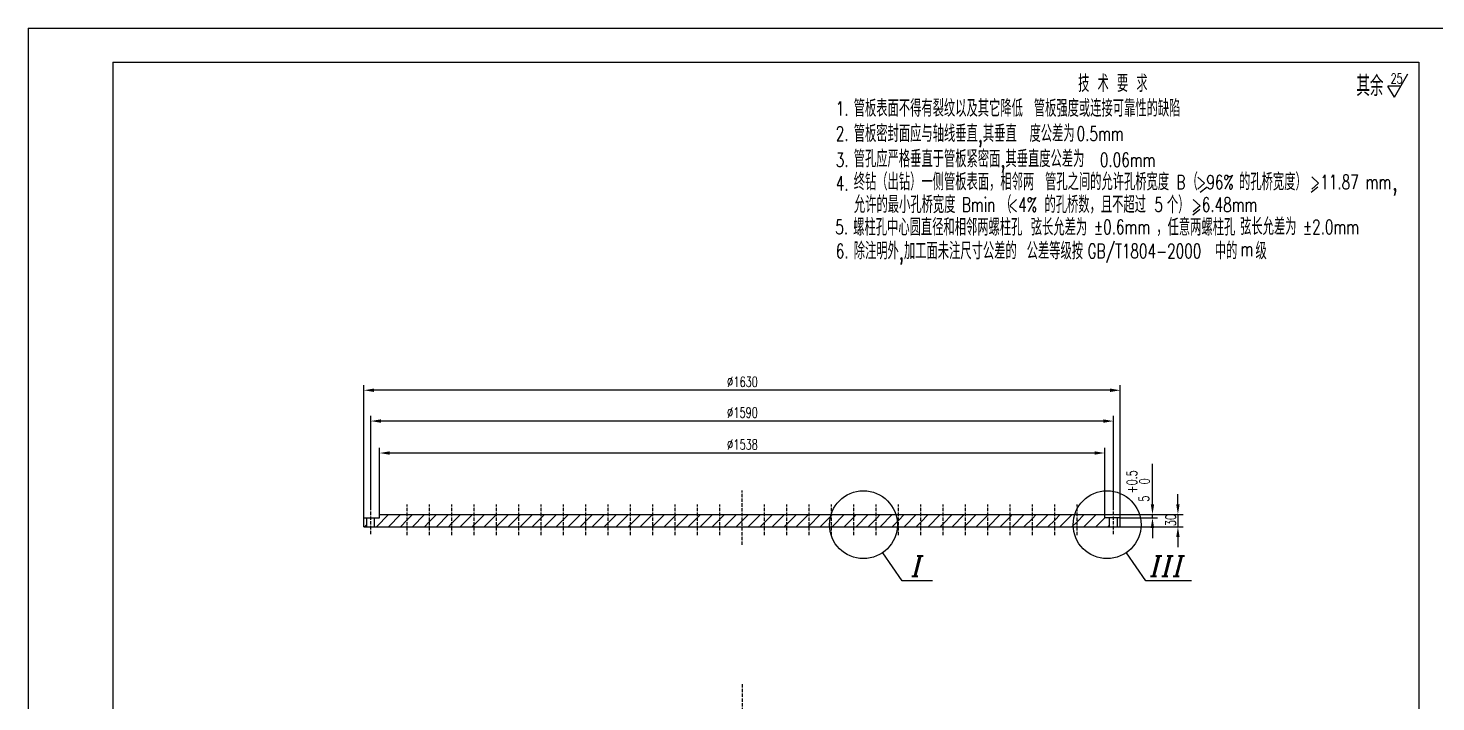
# Model space of a CAD drawing. Header units: millimetres. Extents: x 1545 to 36024, y 3418 to 15628.
# Drawn here: x 18976 to 23126, y 13643 to 15628 of the extents above; entities that cross this region are included whole.
import ezdxf
from ezdxf.enums import TextEntityAlignment as Align

# ---------------------------------------------------------------- set-up
doc = ezdxf.new("R2010")
doc.units = ezdxf.units.MM
doc.linetypes.add('DASHDOT-M', pattern=[36, 30, -3, 0, -3])
doc.linetypes.add('DASHDOT-S', pattern=[14, 10, -2, 0, -2])
for name, color, linetype in [('CDR_DIM', 7, 'Continuous'), ('CDR_DWG1', 1, 'Continuous'), ('CDR_DWG3', 3, 'DASHDOT-M'), ('CDR_TEXT', 7, 'Continuous')]:
    doc.layers.add(name, color=color, linetype=linetype)
doc.styles.add('HZ', font='simplex.shx', dxfattribs={"width": 0.7, "height": 30, "bigfont": 'HZ.shx'})
doc.styles.add('ITALICC', font='italicc')

msp = doc.modelspace()

# ---------------------------------------------------------------- linework, layer by layer
for p, q in [((23003.7, 15424.5), (23043.4, 15493.3)), ((23003.7, 15424.5), (22984.7, 15457.5)), ((23022.8, 15457.5), (22984.7, 15457.5))]:
    msp.add_line(p, q)
at = {"layer": 'CDR_DIM'}
for p, q in [((22431.1, 15144.5), (22451.6, 15160.8)), ((22757.9, 15144.5), (22778.4, 15160.8)), ((22409.5, 15078.4), (22430, 15094.7))]:
    msp.add_line(p, q, dxfattribs=at)
at = {"layer": 'CDR_DIM', "color": 0, "linetype": 'Continuous'}
for p, q in [((19965.7, 14184.9), (19965.7, 14576)), ((22195.7, 14184.9), (22195.7, 14576)), ((22165.7, 14561), (19995.7, 14561)), ((19985.7, 14209.8), (19985.7, 14485.2)), ((22175.7, 14209.8), (22175.7, 14485.2)), ((22145.7, 14470.2), (20015.7, 14470.2)), ((20011.7, 14194.9), (20011.7, 14391.1)), ((22119.7, 14376.1), (20041.7, 14376.1)), ((22149.7, 14194.9), (22149.7, 14391.1)), ((22290.5, 14224.9), (22290.5, 14343.8)), ((22365.5, 14224.9), (22365.5, 14254.9)), ((20002.5, 14158.9), (20038.5, 14194.9)), ((20037.9, 14158.9), (20073.9, 14194.9)), ((20093.5, 14179.1), (20109.2, 14194.9)), ((20108.6, 14158.9), (20144.6, 14194.9)), ((20159.3, 14174.2), (20180, 14194.9)), ((20179.3, 14158.9), (20215.3, 14194.9)), ((20225.1, 14169.3), (20250.7, 14194.9)), ((20250, 14158.9), (20286, 14194.9)), ((20290.9, 14164.4), (20321.4, 14194.9)), ((20320.7, 14158.9), (20356.7, 14194.8)), ((20356.7, 14194.8), (20356.7, 14194.9)), ((20356.7, 14159.5), (20392.1, 14194.9)), ((20422.5, 14190), (20427.4, 14194.9)), ((20426.8, 14158.9), (20462.8, 14194.9)), ((20488.4, 14185.1), (20498.2, 14194.9)), ((20497.5, 14158.9), (20533.5, 14194.9)), ((20554.2, 14180.2), (20568.9, 14194.9)), ((20568.2, 14158.9), (20604.2, 14194.9)), ((20620, 14175.3), (20639.6, 14194.9)), ((20638.9, 14158.9), (20674.9, 14194.9)), ((20685.8, 14170.4), (20710.3, 14194.9)), ((20709.6, 14158.9), (20745.6, 14194.9)), ((20751.6, 14165.5), (20781, 14194.9)), ((20780.4, 14158.9), (20816.4, 14194.9)), ((20817.5, 14160.6), (20851.7, 14194.9)), ((20883.3, 14191.1), (20887.1, 14194.9)), ((20886.4, 14158.9), (20922.4, 14194.9)), ((20949.1, 14186.2), (20957.8, 14194.9)), ((20957.1, 14158.9), (20993.1, 14194.9)), ((21014.9, 14181.3), (21028.5, 14194.9)), ((21027.8, 14158.9), (21063.8, 14194.9)), ((21080.7, 14176.4), (21099.2, 14194.9)), ((21098.6, 14158.9), (21134.6, 14194.9)), ((21146.5, 14171.5), (21169.9, 14194.9)), ((21169.3, 14158.9), (21205.3, 14194.9)), ((21212.4, 14166.6), (21240.6, 14194.9)), ((21240, 14158.9), (21276, 14194.9)), ((21278.2, 14161.7), (21311.3, 14194.9)), ((21344, 14192.2), (21346.7, 14194.9)), ((21346, 14158.9), (21382, 14194.9)), ((21409.8, 14187.3), (21417.4, 14194.9)), ((21416.8, 14158.9), (21452.8, 14194.9)), ((21475.6, 14182.4), (21488.1, 14194.9)), ((21487.5, 14158.9), (21523.5, 14194.9)), ((21541.4, 14177.5), (21558.8, 14194.9)), ((21558.2, 14158.9), (21594.2, 14194.9)), ((21607.3, 14172.6), (21629.5, 14194.9)), ((21628.9, 14158.9), (21664.9, 14194.9)), ((21673.1, 14167.7), (21700.2, 14194.9)), ((21699.6, 14158.9), (21735.6, 14194.9)), ((21738.9, 14162.8), (21770.9, 14194.9)), ((21770.3, 14158.9), (21804.7, 14193.3)), ((21804.7, 14193.3), (21806.3, 14194.9)), ((21805.7, 14158.9), (21841.7, 14194.9)), ((21870.5, 14188.4), (21877, 14194.9)), ((21876.4, 14158.9), (21912.4, 14194.9)), ((21936.4, 14183.5), (21947.7, 14194.9)), ((21947.1, 14158.9), (21983.1, 14194.9)), ((22002.2, 14178.6), (22018.4, 14194.9)), ((22017.8, 14158.9), (22053.8, 14194.9)), ((22068, 14173.7), (22089.1, 14194.9)), ((22088.5, 14158.9), (22124.5, 14194.9)), ((22149.7, 14194.9), (22380.5, 14194.9)), ((22280.9, 14194.9), (22305.5, 14194.9)), ((22290.5, 14184.9), (22290.5, 14194.9)), ((22365.5, 14194.9), (22365.5, 14158.9)), ((19967.2, 14158.9), (19974.2, 14165.9)), ((20073.2, 14158.9), (20093.5, 14179.1)), ((20144, 14158.9), (20159.3, 14174.2)), ((20214.7, 14158.9), (20225.1, 14169.3)), ((20285.4, 14158.9), (20290.9, 14164.4)), ((20356.1, 14158.9), (20356.7, 14159.5)), ((20391.4, 14158.9), (20422.5, 14190)), ((20462.2, 14158.9), (20488.4, 14185.1)), ((20532.9, 14158.9), (20554.2, 14180.2)), ((20603.6, 14158.9), (20620, 14175.3)), ((20674.3, 14158.9), (20685.8, 14170.4)), ((20745, 14158.9), (20751.6, 14165.5)), ((20815.7, 14158.9), (20817.5, 14160.6)), ((20851.1, 14158.9), (20883.3, 14191.1)), ((20921.8, 14158.9), (20949.1, 14186.2)), ((20992.5, 14158.9), (21014.9, 14181.3)), ((21063.2, 14158.9), (21080.7, 14176.4)), ((21133.9, 14158.9), (21146.5, 14171.5)), ((21204.6, 14158.9), (21212.4, 14166.6)), ((21275.3, 14158.9), (21278.2, 14161.7)), ((21310.7, 14158.9), (21344, 14192.2)), ((21381.4, 14158.9), (21409.8, 14187.3)), ((21452.1, 14158.9), (21475.6, 14182.4)), ((21522.8, 14158.9), (21541.4, 14177.5)), ((21593.5, 14158.9), (21607.3, 14172.6)), ((21664.2, 14158.9), (21673.1, 14167.7)), ((21734.9, 14158.9), (21738.9, 14162.8)), ((21841, 14158.9), (21870.5, 14188.4)), ((21911.7, 14158.9), (21936.4, 14183.5)), ((21982.4, 14158.9), (22002.2, 14178.6)), ((22053.1, 14158.9), (22068, 14173.7)), ((22123.9, 14158.9), (22149.9, 14184.9)), ((22159.2, 14158.9), (22164.2, 14163.9)), ((22194.6, 14158.9), (22195.7, 14160)), ((22195.7, 14184.9), (22305.5, 14184.9)), ((22195.7, 14158.9), (22380.5, 14158.9)), ((22290.5, 14154.9), (22290.5, 14124.9)), ((22365.5, 14128.9), (22365.5, 14098.9)), ((21552.7, 13999.1), (21495.2, 14082.4)), ((22271.1, 13999.1), (22213.6, 14082.4)), ((21641.8, 13999.1), (21552.7, 13999.1)), ((22405.9, 13999.1), (22271.1, 13999.1))]:
    msp.add_line(p, q, dxfattribs=at)
for centre in [(21438.4, 14164.8), (22156.8, 14164.8)]:
    msp.add_circle(centre, 100, dxfattribs=at)
for points in [[(19995.7, 14566), (19995.7, 14556), (19965.7, 14561)], [(22165.7, 14566), (22165.7, 14556), (22195.7, 14561)], [(20015.7, 14475.2), (20015.7, 14465.2), (19985.7, 14470.2)], [(22145.7, 14475.2), (22145.7, 14465.2), (22175.7, 14470.2)], [(20041.7, 14381.1), (20041.7, 14371.1), (20011.7, 14376.1)], [(22119.7, 14381.1), (22119.7, 14371.1), (22149.7, 14376.1)], [(22285.5, 14224.9), (22295.5, 14224.9), (22290.5, 14194.9)], [(22360.5, 14224.9), (22370.5, 14224.9), (22365.5, 14194.9)], [(22285.5, 14154.9), (22295.5, 14154.9), (22290.5, 14184.9)], [(22360.5, 14128.9), (22370.5, 14128.9), (22365.5, 14158.9)]]:
    msp.add_solid(points, dxfattribs=at)
at = {"layer": 'CDR_DWG1', "color": 1}
for p, q in [((19225.9, 15528), (23075.9, 15528)), ((19225.9, 15528), (19225.9, 9788)), ((23075.9, 15528), (23075.9, 9788))]:
    msp.add_line(p, q, dxfattribs=at)
at = {"layer": 'CDR_DWG1'}
for p, q in [((20011.7, 14194.9), (22149.7, 14194.9)), ((20011.7, 14184.9), (20011.7, 14194.9)), ((22149.7, 14184.9), (22149.7, 14194.9)), ((19965.7, 14158.9), (19965.7, 14184.9)), ((19965.7, 14184.9), (20011.7, 14184.9)), ((19965.7, 14158.9), (22195.7, 14158.9)), ((19974.2, 14158.9), (19974.2, 14184.9)), ((19997.2, 14158.9), (19997.2, 14184.9)), ((22195.7, 14184.9), (22149.7, 14184.9)), ((22164.2, 14158.9), (22164.2, 14184.9)), ((22187.2, 14158.9), (22187.2, 14184.9)), ((22195.7, 14158.9), (22195.7, 14184.9))]:
    msp.add_line(p, q, dxfattribs=at)
at = {"layer": 'CDR_DWG3', "linetype": 'DASHDOT-S'}
for p, q in [((21080.7, 14105.1), (21080.7, 14265.6)), ((19985.7, 14136.9), (19985.7, 14209.8)), ((20093.5, 14133.9), (20093.5, 14224.1)), ((20159.3, 14133.9), (20159.3, 14224.1)), ((20225.1, 14133.9), (20225.1, 14224.1)), ((20290.9, 14133.9), (20290.9, 14224.1)), ((20356.7, 14133.9), (20356.7, 14224.1)), ((20422.5, 14133.9), (20422.5, 14224.1)), ((20488.4, 14133.9), (20488.4, 14224.1)), ((20554.2, 14133.9), (20554.2, 14224.1)), ((20620, 14133.9), (20620, 14224.1)), ((20685.8, 14133.9), (20685.8, 14224.1)), ((20751.6, 14133.9), (20751.6, 14224.1)), ((20817.5, 14133.9), (20817.5, 14224.1)), ((20883.3, 14133.9), (20883.3, 14224.1)), ((20949.1, 14133.9), (20949.1, 14224.1)), ((21014.9, 14133.9), (21014.9, 14224.1)), ((21146.5, 14133.9), (21146.5, 14224.1)), ((21212.4, 14133.9), (21212.4, 14224.1)), ((21278.2, 14133.9), (21278.2, 14224.1)), ((21344, 14133.9), (21344, 14224.1)), ((21409.8, 14133.9), (21409.8, 14224.1)), ((21475.6, 14133.9), (21475.6, 14224.1)), ((21541.4, 14133.9), (21541.4, 14224.1)), ((21607.3, 14133.9), (21607.3, 14224.1)), ((21673.1, 14133.9), (21673.1, 14224.1)), ((21738.9, 14133.9), (21738.9, 14224.1)), ((21804.7, 14133.9), (21804.7, 14224.1)), ((21870.5, 14133.9), (21870.5, 14224.1)), ((21936.4, 14133.9), (21936.4, 14224.1)), ((22002.2, 14133.9), (22002.2, 14224.1)), ((22068, 14133.9), (22068, 14224.1)), ((22175.7, 14136.9), (22175.7, 14209.8))]:
    msp.add_line(p, q, dxfattribs=at)
at = {"layer": 'CDR_DWG3', "color": 3, "linetype": 'DASHDOT-S'}
msp.add_line((21080.7, 13695.3), (21080.7, 11338.2), dxfattribs=at)
at = {"layer": 'CDR_TEXT', "color": 0, "linetype": 'Continuous'}
for q in [(18975.9, 9688), (27375.9, 15628)]:
    msp.add_line((18975.9, 15628), q, dxfattribs=at)

# ---------------------------------------------------------------- texts
at = {"color": 7, "linetype": 'Continuous', "style": 'HZ', "width": 0.7}
for s, height, p in [('技 术 要 求', 50, (22071.2, 15440)), (' 其余', 60, (22862.8, 15427.8)), ('管板表面不得有裂纹以及其它降低', 50, (21409.8, 15366.9)), ('管板强度或连接可靠性的缺陷', 50, (21940.7, 15366.9)), ('管板密封面应与轴线垂直,其垂直', 50, (21409.8, 15292.5)), (' 度公差为', 50, (21904, 15292.5)), ('管孔应严格垂直于管板紧密面,其垂直度公差为', 50, (21409.8, 15218.1)), ('终钻（出钻）一侧管板表面，相邻两', 50, (21409.8, 15150.3)), ('管孔之间的允许孔桥宽度', 50, (21973.8, 15150.3)), ('（', 50, (22391, 15150.3)), ('的孔桥宽度）', 50, (22545.8, 15150.3)), (',', 50, (22997.7, 15150.3)), ('允许的最小孔桥宽度', 50, (21410.4, 15083.1)), ('（', 50, (21841.7, 15083.1)), ('的孔桥数，且不超过', 50, (21972.1, 15083.1)), ('个）', 50, (22333, 15082.4)), ('螺柱孔中心圆直径和相邻两螺柱孔', 50, (21408.3, 15016.6)), ('弦长允差为', 50, (21931.8, 15016.6)), ('，任意两螺柱孔', 50, (22301.8, 15016.6)), ('弦长允差为', 50, (22548.8, 15018.2)), ('除注明外,加工面未注尺寸公差的', 50, (21409.8, 14946.7)), ('公差等级按', 50, (21919.7, 14946.7)), ('中的', 50, (22474.2, 14946.7)), ('级', 50, (22594.2, 14946.7))]:
    msp.add_text(s, height=height, dxfattribs=at).set_placement(p)
at = {"style": 'HZ', "width": 0.7}
for s, p in [('1.', (21356.8, 15370.2)), ('2.', (21356.8, 15296.1)), ('0.5mm', (22066.9, 15296.1)), ('3.', (21356.8, 15219.1)), ('0.06mm', (22135.4, 15219.1)), ('4.', (21356.8, 15149.9)), ('B', (22361, 15153.1)), ('>96%', (22419, 15153.1)), ('>11.87 mm', (22755, 15153.6)), ('Bmin', (21728.5, 15086.9)), ('<4%', (21864.7, 15086.9)), ('5', (22295.9, 15086.9)), ('>6.48mm', (22405.7, 15086.9)), ('5.', (21355.3, 15021.3)), ('%%p0.6mm', (22117.3, 15021.3)), ('%%p2.0mm', (22733.3, 15021.3)), ('6.', (21356.8, 14950.1)), ('GB/T1804-2000', (22099.3, 14950.1)), ('m', (22550, 14956.6))]:
    msp.add_text(s, height=42, dxfattribs=at).set_placement(p)
at = {"style": 'ITALICC'}
for s, p in [('I', (21580.9, 14013.1)), ('III', (22284.6, 14013.1))]:
    msp.add_text(s, height=60, dxfattribs=at).set_placement(p)
at = {"layer": 'CDR_DIM', "style": 'HZ', "width": 0.7}
msp.add_text(' 25', height=30, dxfattribs=at).set_placement((23003.3, 15479.7), align=Align.MIDDLE)
at = {"layer": 'CDR_TEXT', "color": 0, "linetype": 'Continuous', "style": 'HZ', "width": 0.7}
for s, p in [('∅', (21036.2, 14571)), ('1630', (21055.2, 14571)), ('∅', (21036.2, 14480.2)), ('1590', (21055.2, 14480.2)), ('∅', (21036.2, 14386.1)), ('1538', (21055.2, 14386.1))]:
    msp.add_text(s, height=30, dxfattribs=at).set_placement(p)
for s, p in [('+0.5', (22244.9, 14257.1)), ('0', (22282, 14283.4)), ('5', (22280.7, 14232.6)), ('30', (22359.3, 14160.4))]:
    msp.add_text(s, height=30, rotation=90, dxfattribs=at).set_placement(p)

doc.saveas('drawing.dxf')
